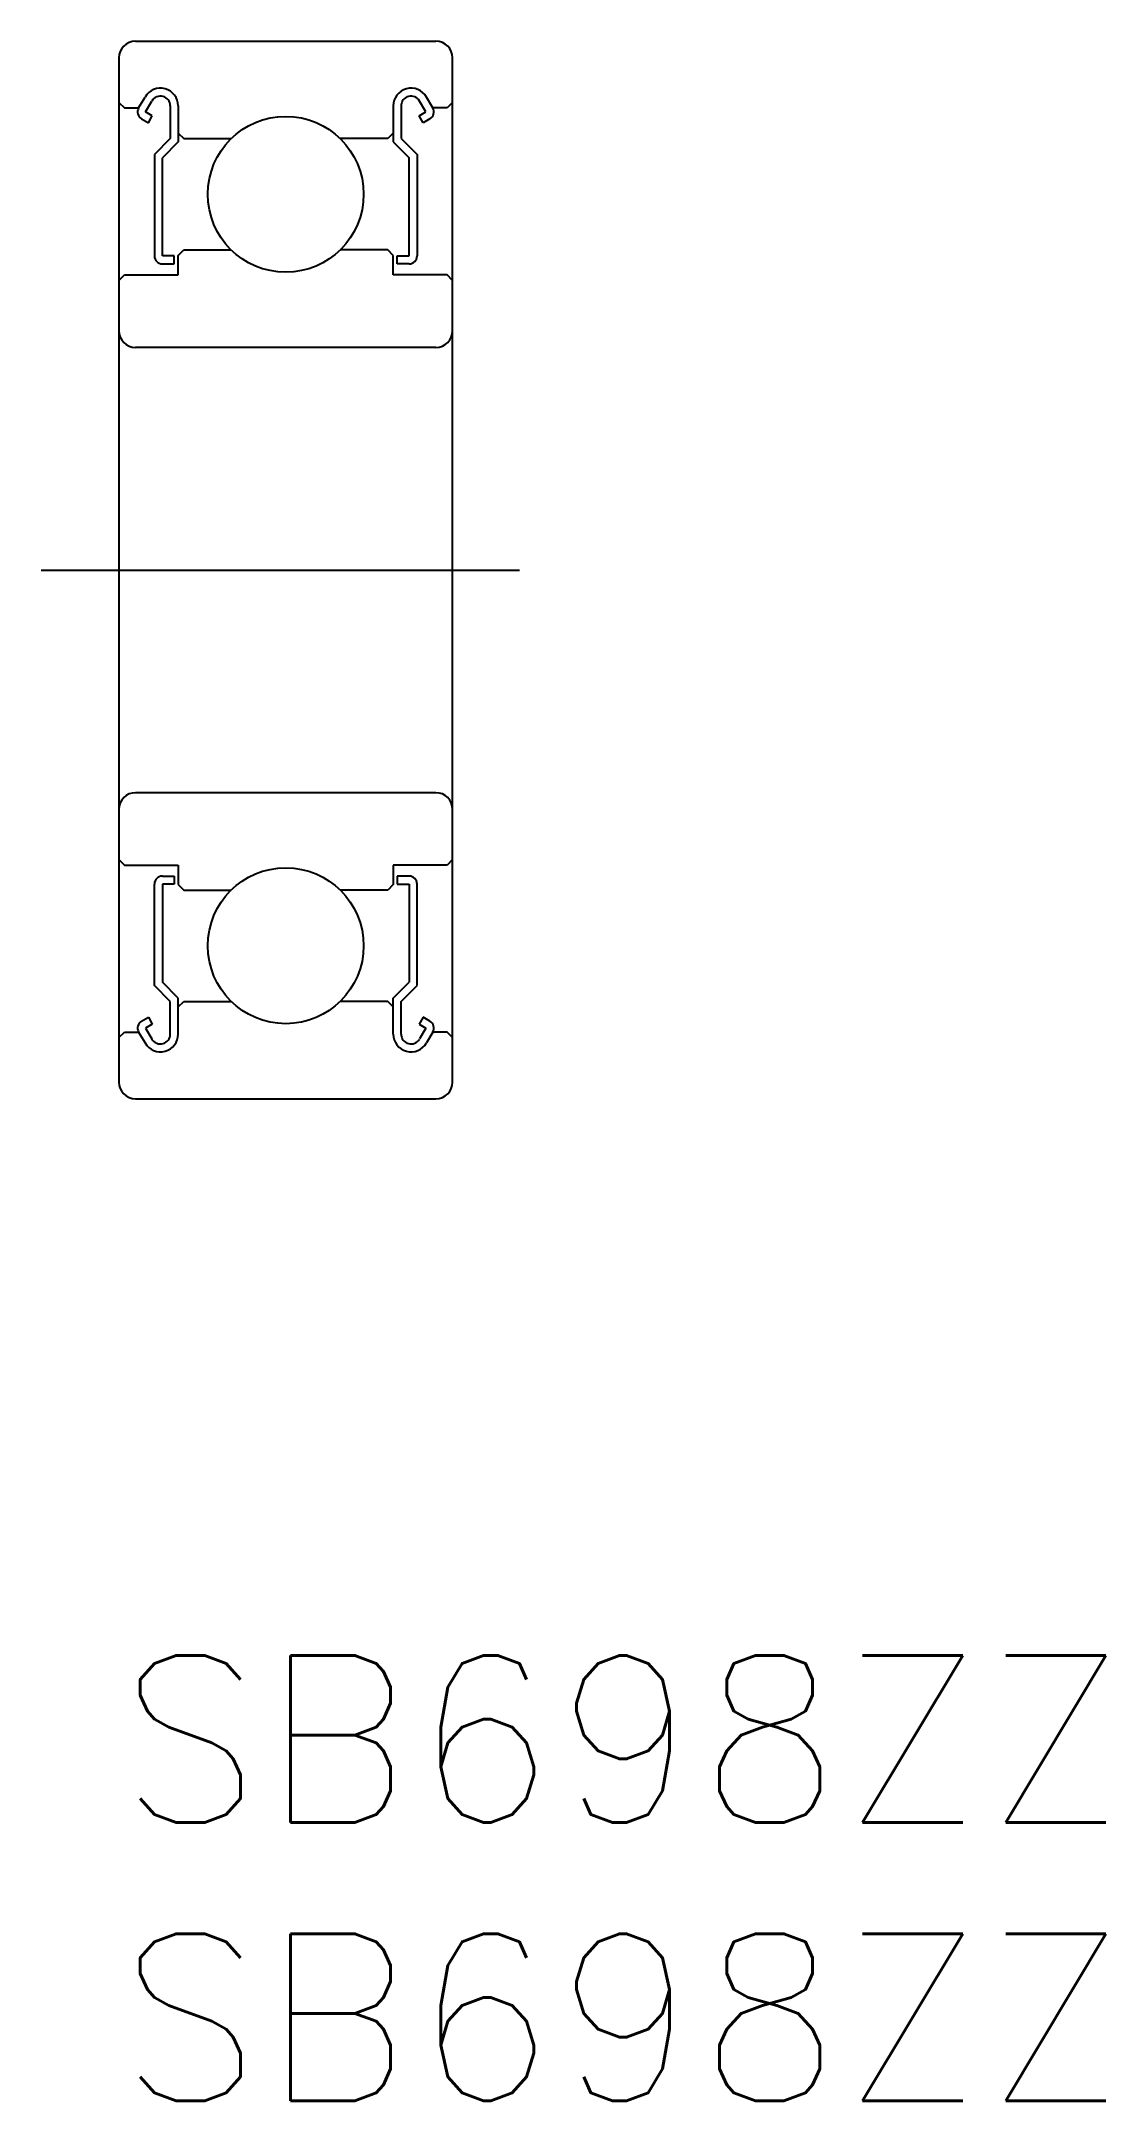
# Model space of a CAD drawing. Extents: x -1.4 to 17.7, y -8 to 29.
import ezdxf

# ---------------------------------------------------------------- set-up
doc = ezdxf.new("R2010")
doc.units = 0
doc.header["$LTSCALE"] = 0.5
doc.linetypes.add('CENTER', pattern=[50.8, 31.75, -6.35, 6.35, -6.35])
for name, color, linetype in [('MSM_CENTER', 1, 'CENTER'), ('MSM_CONTINUOUS', 7, 'CONTINUOUS'), ('MSM_PART_NUMBER', 7, 'CONTINUOUS')]:
    doc.layers.add(name, color=color, linetype=linetype)
doc.styles.get("Standard").update_dxf_attribs({"font": 'txt.shx', "height": 1, "bigfont": 'bigfont.shx'})

# ---------------------------------------------------------------- blocks, each defined once
blk = doc.blocks.new('*U6')
at = {"layer": 'MSM_PART_NUMBER'}
blk.add_text('SB698ZZ', height=3, dxfattribs=at).set_placement((0, -3))
blk = doc.blocks.new('*U7')
at = {"layer": 'MSM_PART_NUMBER'}
blk.add_text('SB698ZZ', height=3, dxfattribs=at).set_placement((0, -8))

msp = doc.modelspace()

# ---------------------------------------------------------------- linework, layer by layer
at = {"layer": 'MSM_CENTER'}
msp.add_line((-1.396, 19.5), (7.204, 19.5), dxfattribs=at)
at = {"layer": 'MSM_CONTINUOUS'}
for p, q in [((0.3, 29), (5.7, 29)), ((0, 28.7), (0, 10.3)), ((6, 10.3), (6, 28.7)), ((0, 27.9), (0.1, 27.8)), ((0.1, 27.8), (0.356, 27.8)), ((0.356, 27.8), (0.472, 27.996)), ((0.479, 27.729), (0.595, 27.925)), ((0.924, 27.837), (0.924, 27.25)), ((1.067, 27.837), (1.067, 27.191)), ((4.933, 27.837), (4.933, 27.191)), ((5.076, 27.837), (5.076, 27.25)), ((5.521, 27.729), (5.405, 27.925)), ((5.644, 27.8), (5.528, 27.996)), ((5.9, 27.8), (5.644, 27.8)), ((6, 27.9), (5.9, 27.8)), ((0.408, 27.606), (0.531, 27.535)), ((0.602, 27.658), (0.479, 27.729)), ((0.531, 27.535), (0.602, 27.658)), ((5.398, 27.658), (5.521, 27.729)), ((5.469, 27.535), (5.398, 27.658)), ((5.592, 27.606), (5.469, 27.535)), ((0.924, 27.25), (0.64, 26.966)), ((1.067, 27.191), (0.782, 26.907)), ((1.067, 27.35), (1.167, 27.25)), ((1.167, 27.25), (2.02, 27.25)), ((4.833, 27.25), (3.98, 27.25)), ((4.933, 27.35), (4.833, 27.25)), ((4.933, 27.191), (5.218, 26.907)), ((5.076, 27.25), (5.36, 26.966)), ((0.64, 26.966), (0.64, 25.142)), ((0.782, 25.142), (0.782, 26.907)), ((5.218, 25.142), (5.218, 26.907)), ((5.36, 26.966), (5.36, 25.142)), ((6, 26.4), (6, 26.4)), ((1.067, 25.15), (1.167, 25.25)), ((1.167, 25.25), (2.02, 25.25)), ((4.833, 25.25), (3.98, 25.25)), ((4.933, 25.15), (4.833, 25.25)), ((0, 24.7), (0.1, 24.8)), ((0.1, 24.8), (1.067, 24.8)), ((0.996, 25.142), (0.782, 25.142)), ((0.782, 25), (0.996, 25)), ((0.996, 25), (0.996, 25.142)), ((1.067, 24.8), (1.067, 25.15)), ((4.933, 24.8), (4.933, 25.15)), ((5.9, 24.8), (4.933, 24.8)), ((5.004, 25.142), (5.218, 25.142)), ((5.004, 25), (5.004, 25.142)), ((5.218, 25), (5.004, 25)), ((6, 24.7), (5.9, 24.8)), ((6, 24.1), (6, 24.1)), ((5.7, 23.5), (0.3, 23.5)), ((5.7, 15.5), (0.3, 15.5)), ((0, 14.3), (0.1, 14.2)), ((0.1, 14.2), (1.067, 14.2)), ((1.067, 14.2), (1.067, 13.85)), ((4.933, 14.2), (4.933, 13.85)), ((5.9, 14.2), (4.933, 14.2)), ((6, 14.3), (5.9, 14.2)), ((0.64, 12.034), (0.64, 13.858)), ((0.782, 14), (0.996, 14)), ((0.782, 13.858), (0.782, 12.093)), ((0.996, 13.858), (0.782, 13.858)), ((0.996, 14), (0.996, 13.858)), ((1.067, 13.85), (1.167, 13.75)), ((1.167, 13.75), (2.02, 13.75)), ((4.833, 13.75), (3.98, 13.75)), ((4.933, 13.85), (4.833, 13.75)), ((5.004, 14), (5.004, 13.858)), ((5.218, 14), (5.004, 14)), ((5.004, 13.858), (5.218, 13.858)), ((5.218, 13.858), (5.218, 12.093)), ((5.36, 12.034), (5.36, 13.858)), ((0.924, 11.75), (0.64, 12.034)), ((1.067, 11.809), (0.782, 12.093)), ((4.933, 11.809), (5.218, 12.093)), ((5.076, 11.75), (5.36, 12.034)), ((0.924, 11.163), (0.924, 11.75)), ((1.067, 11.163), (1.067, 11.809)), ((1.067, 11.65), (1.167, 11.75)), ((1.167, 11.75), (2.02, 11.75)), ((4.833, 11.75), (3.98, 11.75)), ((4.933, 11.65), (4.833, 11.75)), ((4.933, 11.163), (4.933, 11.809)), ((5.076, 11.163), (5.076, 11.75)), ((0, 11.1), (0.1, 11.2)), ((0.1, 11.2), (0.356, 11.2)), ((0.356, 11.2), (0.472, 11.004)), ((0.408, 11.394), (0.531, 11.465)), ((0.602, 11.342), (0.479, 11.271)), ((0.479, 11.271), (0.595, 11.075)), ((0.531, 11.465), (0.602, 11.342)), ((5.469, 11.465), (5.398, 11.342)), ((5.398, 11.342), (5.521, 11.271)), ((5.521, 11.271), (5.405, 11.075)), ((5.592, 11.394), (5.469, 11.465)), ((5.644, 11.2), (5.528, 11.004)), ((5.9, 11.2), (5.644, 11.2)), ((6, 11.1), (5.9, 11.2)), ((0.3, 10), (5.7, 10))]:
    msp.add_line(p, q, dxfattribs=at)
for centre in [(3, 26.25), (3, 12.75)]:
    msp.add_circle(centre, 1.4, dxfattribs=at)
for centre, radius, start, end in [((0.3, 28.7), 0.3, 90, 180), ((5.7, 28.7), 0.3, 0, 90), ((0.748, 27.837), 0.319, 0, 150.0003), ((5.252, 27.837), 0.319, 29.9997, 180), ((0.479, 27.729), 0.142, 149.9903, 240.0019), ((0.748, 27.837), 0.177, 0, 150.0032), ((5.252, 27.837), 0.177, 29.9968, 180), ((5.521, 27.729), 0.142, 299.9981, 30.0097), ((0.782, 25.142), 0.142, 180, 270), ((5.218, 25.142), 0.142, 270, 360), ((0.3, 23.8), 0.3, 180, 270), ((5.7, 23.8), 0.3, 270, 0), ((0.3, 15.2), 0.3, 90, 180), ((5.7, 15.2), 0.3, 0, 90), ((0.782, 13.858), 0.142, 90, 180), ((5.218, 13.858), 0.142, 0, 90), ((0.479, 11.271), 0.142, 119.9981, 210.0097), ((0.748, 11.163), 0.319, 209.9997, 0), ((0.748, 11.163), 0.177, 209.9968, 0), ((5.252, 11.163), 0.319, 180, 330.0003), ((5.252, 11.163), 0.177, 180, 330.0032), ((5.521, 11.271), 0.142, 329.9903, 60.0019), ((0.3, 10.3), 0.3, 180, 270), ((5.7, 10.3), 0.3, 270, 0)]:
    msp.add_arc(centre, radius, start, end, dxfattribs=at)

# ---------------------------------------------------------------- block references
for name in ['*U6', '*U7']:
    msp.add_blockref(name, (0, 0), dxfattribs=at)

doc.saveas('drawing.dxf')
